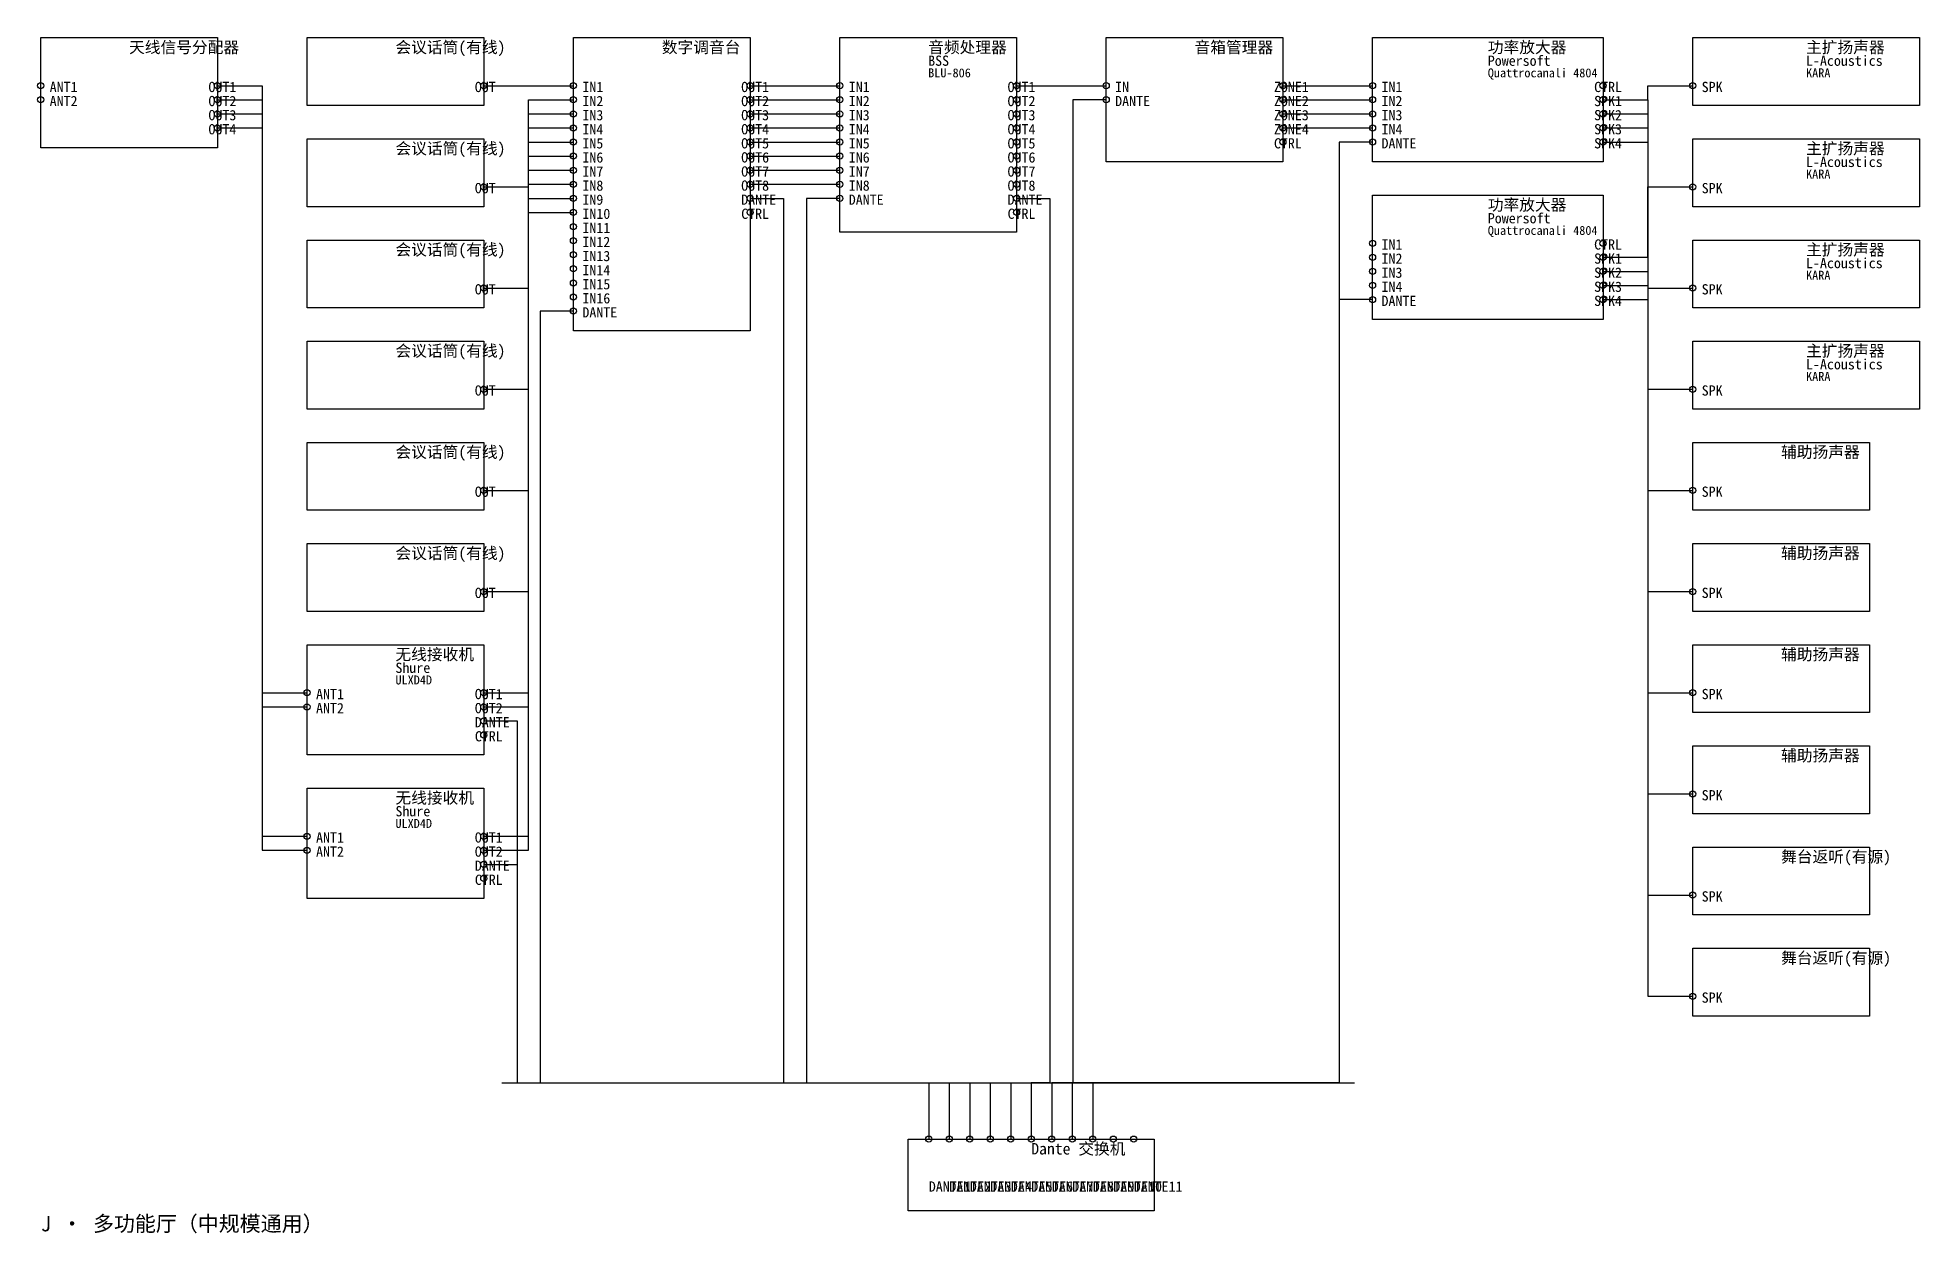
# Model space of a CAD drawing. Header units: metres. Extents: x 38 to 1507, y -974 to -40.
import ezdxf

# ---------------------------------------------------------------- set-up
doc = ezdxf.new("R2010")
doc.units = ezdxf.units.M
for name, color, linetype in [('DEVICES', 7, 'Continuous'), ('LABELS', 7, 'Continuous'), ('PORTS', 6, 'Continuous'), ('WIRES_ANALOG', 4, 'Continuous'), ('WIRES_DANTE', 5, 'Continuous'), ('WIRES_RF', 40, 'Continuous'), ('WIRES_SPEAKER', 1, 'Continuous')]:
    doc.layers.add(name, color=color, linetype=linetype)
doc.styles.add('CJK', font='simsun.ttc')

msp = doc.modelspace()

# ---------------------------------------------------------------- linework, layer by layer
at = {"layer": 'DEVICES', "color": 7, "lineweight": 25, "true_color": 0xb4b2a9}
for points in [[(40, -40), (178, -40), (178, -126), (40, -126), (40, -40)], [(248, -40), (386, -40), (386, -93), (248, -93), (248, -40)], [(456, -40), (594, -40), (594, -269), (456, -269), (456, -40)], [(664, -40), (802, -40), (802, -192), (664, -192), (664, -40)], [(872, -40), (1010, -40), (1010, -137), (872, -137), (872, -40)], [(1080, -40), (1260, -40), (1260, -137), (1080, -137), (1080, -40)], [(1330, -40), (1507, -40), (1507, -93), (1330, -93), (1330, -40)], [(248, -119), (386, -119), (386, -172), (248, -172), (248, -119)], [(1330, -119), (1507, -119), (1507, -172), (1330, -172), (1330, -119)], [(1080, -163), (1260, -163), (1260, -260), (1080, -260), (1080, -163)], [(248, -198), (386, -198), (386, -251), (248, -251), (248, -198)], [(1330, -198), (1507, -198), (1507, -251), (1330, -251), (1330, -198)], [(248, -277), (386, -277), (386, -330), (248, -330), (248, -277)], [(1330, -277), (1507, -277), (1507, -330), (1330, -330), (1330, -277)], [(248, -356), (386, -356), (386, -409), (248, -409), (248, -356)], [(1330, -356), (1468, -356), (1468, -409), (1330, -409), (1330, -356)], [(248, -435), (386, -435), (386, -488), (248, -488), (248, -435)], [(1330, -435), (1468, -435), (1468, -488), (1330, -488), (1330, -435)], [(248, -514), (386, -514), (386, -600), (248, -600), (248, -514)], [(1330, -514), (1468, -514), (1468, -567), (1330, -567), (1330, -514)], [(1330, -593), (1468, -593), (1468, -646), (1330, -646), (1330, -593)], [(248, -626), (386, -626), (386, -712), (248, -712), (248, -626)], [(1330, -672), (1468, -672), (1468, -725), (1330, -725), (1330, -672)], [(1330, -751), (1468, -751), (1468, -804), (1330, -804), (1330, -751)], [(717.5, -900), (909.5, -900), (909.5, -956), (717.5, -956), (717.5, -900)]]:
    msp.add_lwpolyline(points, dxfattribs=at)
at = {"layer": 'PORTS', "true_color": 0xe8923c}
for centre in [(40, -77.5), (40, -88.5), (178, -77.5), (178, -88.5), (178, -99.5), (178, -110.5), (248, -551.5), (248, -562.5), (248, -663.5), (248, -674.5)]:
    msp.add_circle(centre, 2.4, dxfattribs=at)
at = {"layer": 'PORTS', "true_color": 0x5dcaa5}
for centre in [(386, -77.5), (456, -77.5), (456, -88.5), (594, -77.5), (594, -88.5), (664, -77.5), (664, -88.5), (802, -77.5), (802, -88.5), (872, -77.5), (1010, -77.5), (1010, -88.5), (1080, -77.5), (1080, -88.5), (456, -99.5), (594, -99.5), (664, -99.5), (802, -99.5), (1010, -99.5), (1080, -99.5), (456, -110.5), (594, -110.5), (664, -110.5), (802, -110.5), (1010, -110.5), (1080, -110.5), (456, -121.5), (456, -132.5), (594, -121.5), (594, -132.5), (664, -121.5), (664, -132.5), (802, -121.5), (802, -132.5), (456, -143.5), (594, -143.5), (664, -143.5), (802, -143.5), (386, -156.5), (456, -154.5), (594, -154.5), (664, -154.5), (802, -154.5), (456, -165.5), (456, -176.5), (456, -187.5), (456, -198.5), (1080, -200.5), (456, -209.5), (456, -220.5), (1080, -211.5), (1080, -222.5), (386, -235.5), (456, -231.5), (1080, -233.5), (456, -242.5), (386, -314.5), (386, -393.5), (386, -472.5), (386, -551.5), (386, -562.5), (386, -663.5), (386, -674.5)]:
    msp.add_circle(centre, 2.4, dxfattribs=at)
at = {"layer": 'PORTS', "true_color": 0x378add}
for centre in [(872, -88.5), (1080, -121.5), (594, -165.5), (664, -165.5), (802, -165.5), (1080, -244.5), (456, -253.5), (386, -573.5), (386, -685.5), (733.5, -900), (749.5, -900), (765.5, -900), (781.5, -900), (797.5, -900), (813.5, -900), (829.5, -900), (845.5, -900), (861.5, -900), (877.5, -900), (893.5, -900)]:
    msp.add_circle(centre, 2.4, dxfattribs=at)
at = {"layer": 'PORTS', "true_color": 0xb07cd9}
for centre in [(1260, -77.5), (1010, -121.5), (594, -176.5), (802, -176.5), (1260, -200.5), (386, -584.5), (386, -696.5)]:
    msp.add_circle(centre, 2.4, dxfattribs=at)
at = {"layer": 'PORTS', "true_color": 0xe8655a}
for centre in [(1260, -88.5), (1330, -77.5), (1260, -99.5), (1260, -110.5), (1260, -121.5), (1330, -156.5), (1260, -211.5), (1260, -222.5), (1260, -233.5), (1330, -235.5), (1260, -244.5), (1330, -314.5), (1330, -393.5), (1330, -472.5), (1330, -551.5), (1330, -630.5), (1330, -709.5), (1330, -788.5)]:
    msp.add_circle(centre, 2.4, dxfattribs=at)
at = {"layer": 'WIRES_ANALOG', "linetype": 'CONTINUOUS', "true_color": 0x5dcaa5}
for points in [[(386, -77.5), (396, -77.5), (421, -77.5), (421, -77.5), (446, -77.5), (456, -77.5)], [(594, -77.5), (604, -77.5), (629, -77.5), (629, -77.5), (654, -77.5), (664, -77.5)], [(802, -77.5), (812, -77.5), (837, -77.5), (837, -77.5), (862, -77.5), (872, -77.5)], [(1010, -77.5), (1020, -77.5), (1045, -77.5), (1045, -77.5), (1070, -77.5), (1080, -77.5)], [(386, -156.5), (396, -156.5), (421, -156.5), (421, -88.5), (446, -88.5), (456, -88.5)], [(386, -235.5), (396, -235.5), (421, -235.5), (421, -99.5), (446, -99.5), (456, -99.5)], [(594, -88.5), (604, -88.5), (629, -88.5), (629, -88.5), (654, -88.5), (664, -88.5)], [(594, -99.5), (604, -99.5), (629, -99.5), (629, -99.5), (654, -99.5), (664, -99.5)], [(1010, -88.5), (1020, -88.5), (1045, -88.5), (1045, -88.5), (1070, -88.5), (1080, -88.5)], [(1010, -99.5), (1020, -99.5), (1045, -99.5), (1045, -99.5), (1070, -99.5), (1080, -99.5)], [(386, -314.5), (396, -314.5), (421, -314.5), (421, -110.5), (446, -110.5), (456, -110.5)], [(594, -110.5), (604, -110.5), (629, -110.5), (629, -110.5), (654, -110.5), (664, -110.5)], [(1010, -110.5), (1020, -110.5), (1045, -110.5), (1045, -110.5), (1070, -110.5), (1080, -110.5)], [(386, -393.5), (396, -393.5), (421, -393.5), (421, -121.5), (446, -121.5), (456, -121.5)], [(594, -121.5), (604, -121.5), (629, -121.5), (629, -121.5), (654, -121.5), (664, -121.5)], [(386, -472.5), (396, -472.5), (421, -472.5), (421, -132.5), (446, -132.5), (456, -132.5)], [(386, -551.5), (396, -551.5), (421, -551.5), (421, -143.5), (446, -143.5), (456, -143.5)], [(594, -132.5), (604, -132.5), (629, -132.5), (629, -132.5), (654, -132.5), (664, -132.5)], [(594, -143.5), (604, -143.5), (629, -143.5), (629, -143.5), (654, -143.5), (664, -143.5)], [(386, -562.5), (396, -562.5), (421, -562.5), (421, -154.5), (446, -154.5), (456, -154.5)], [(594, -154.5), (604, -154.5), (629, -154.5), (629, -154.5), (654, -154.5), (664, -154.5)], [(386, -663.5), (396, -663.5), (421, -663.5), (421, -165.5), (446, -165.5), (456, -165.5)], [(386, -674.5), (396, -674.5), (421, -674.5), (421, -176.5), (446, -176.5), (456, -176.5)]]:
    msp.add_lwpolyline(points, dxfattribs=at)
at = {"layer": 'WIRES_DANTE', "linetype": 'CONTINUOUS', "true_color": 0x378add}
for points in [[(872, -88.5), (862, -88.5), (846, -88.5), (846, -856), (829.5, -856), (829.5, -900)], [(1080, -121.5), (1070, -121.5), (1054, -121.5), (1054, -856), (845.5, -856), (845.5, -900)], [(594, -165.5), (604, -165.5), (620, -165.5), (620, -856), (781.5, -856), (781.5, -900)], [(664, -165.5), (654, -165.5), (638, -165.5), (638, -856), (797.5, -856), (797.5, -900)], [(802, -165.5), (812, -165.5), (828, -165.5), (828, -856), (813.5, -856), (813.5, -900)], [(1080, -244.5), (1070, -244.5), (1054, -244.5), (1054, -856), (861.5, -856), (861.5, -900)], [(456, -253.5), (446, -253.5), (430, -253.5), (430, -856), (765.5, -856), (765.5, -900)], [(386, -573.5), (396, -573.5), (412, -573.5), (412, -856), (733.5, -856), (733.5, -900)], [(386, -685.5), (396, -685.5), (412, -685.5), (412, -856), (749.5, -856), (749.5, -900)], [(400, -856), (1066, -856)]]:
    msp.add_lwpolyline(points, dxfattribs=at)
at = {"layer": 'WIRES_RF', "linetype": 'CONTINUOUS', "true_color": 0xe8923c}
for points in [[(178, -77.5), (188, -77.5), (213, -77.5), (213, -551.5), (238, -551.5), (248, -551.5)], [(178, -88.5), (188, -88.5), (213, -88.5), (213, -562.5), (238, -562.5), (248, -562.5)], [(178, -99.5), (188, -99.5), (213, -99.5), (213, -663.5), (238, -663.5), (248, -663.5)], [(178, -110.5), (188, -110.5), (213, -110.5), (213, -674.5), (238, -674.5), (248, -674.5)]]:
    msp.add_lwpolyline(points, dxfattribs=at)
at = {"layer": 'WIRES_SPEAKER', "linetype": 'CONTINUOUS', "true_color": 0xe8655a}
for points in [[(1260, -88.5), (1270, -88.5), (1295, -88.5), (1295, -77.5), (1320, -77.5), (1330, -77.5)], [(1260, -88.5), (1270, -88.5), (1295, -88.5), (1295, -709.5), (1320, -709.5), (1330, -709.5)], [(1260, -99.5), (1270, -99.5), (1295, -99.5), (1295, -235.5), (1320, -235.5), (1330, -235.5)], [(1260, -110.5), (1270, -110.5), (1295, -110.5), (1295, -393.5), (1320, -393.5), (1330, -393.5)], [(1260, -121.5), (1270, -121.5), (1295, -121.5), (1295, -551.5), (1320, -551.5), (1330, -551.5)], [(1260, -211.5), (1270, -211.5), (1295, -211.5), (1295, -156.5), (1320, -156.5), (1330, -156.5)], [(1260, -211.5), (1270, -211.5), (1295, -211.5), (1295, -788.5), (1320, -788.5), (1330, -788.5)], [(1260, -222.5), (1270, -222.5), (1295, -222.5), (1295, -314.5), (1320, -314.5), (1330, -314.5)], [(1260, -233.5), (1270, -233.5), (1295, -233.5), (1295, -472.5), (1320, -472.5), (1330, -472.5)], [(1260, -244.5), (1270, -244.5), (1295, -244.5), (1295, -630.5), (1320, -630.5), (1330, -630.5)]]:
    msp.add_lwpolyline(points, dxfattribs=at)

# ---------------------------------------------------------------- texts
at = {"layer": 'LABELS', "true_color": 0xf1efe8, "style": 'CJK'}
for s, height, p in [('天线信号分配器', 9, (109, -52)), ('会议话筒(有线)', 9, (317, -52)), ('数字调音台', 9, (525, -52)), ('音频处理器', 9, (733, -52)), ('音箱管理器', 9, (941, -52)), ('功率放大器', 9, (1170, -52)), ('主扩扬声器', 9, (1418.5, -52)), ('会议话筒(有线)', 9, (317, -131)), ('主扩扬声器', 9, (1418.5, -131)), ('功率放大器', 9, (1170, -175)), ('会议话筒(有线)', 9, (317, -210)), ('主扩扬声器', 9, (1418.5, -210)), ('会议话筒(有线)', 9, (317, -289)), ('主扩扬声器', 9, (1418.5, -289)), ('会议话筒(有线)', 9, (317, -368)), ('辅助扬声器', 9, (1399, -368)), ('会议话筒(有线)', 9, (317, -447)), ('辅助扬声器', 9, (1399, -447)), ('无线接收机', 9, (317, -526)), ('辅助扬声器', 9, (1399, -526)), ('辅助扬声器', 9, (1399, -605)), ('无线接收机', 9, (317, -638)), ('舞台返听(有源)', 9, (1399, -684)), ('舞台返听(有源)', 9, (1399, -763)), ('Dante 交换机', 9, (813.5, -912)), ('J · 多功能厅（中规模通用）', 12, (40, -972))]:
    msp.add_text(s, height=height, dxfattribs=at).set_placement(p)
at = {"layer": 'LABELS', "true_color": 0xc4c2b8, "style": 'CJK'}
for s, p in [('BSS', (733, -62)), ('Powersoft', (1170, -62)), ('L-Acoustics', (1418.5, -62)), ('L-Acoustics', (1418.5, -141)), ('Powersoft', (1170, -185)), ('L-Acoustics', (1418.5, -220)), ('L-Acoustics', (1418.5, -299)), ('Shure', (317, -536)), ('Shure', (317, -648))]:
    msp.add_text(s, height=8, dxfattribs=at).set_placement(p)
at = {"layer": 'LABELS', "true_color": 0x9a978d, "style": 'CJK'}
for s, p in [('BLU-806', (733, -71)), ('Quattrocanali 4804', (1170, -71)), ('KARA', (1418.5, -71)), ('KARA', (1418.5, -150)), ('Quattrocanali 4804', (1170, -194)), ('KARA', (1418.5, -229)), ('KARA', (1418.5, -308)), ('ULXD4D', (317, -545)), ('ULXD4D', (317, -657))]:
    msp.add_text(s, height=7, dxfattribs=at).set_placement(p)
at = {"layer": 'LABELS', "true_color": 0xf5f5ec, "style": 'CJK'}
for s, p in [('ANT1', (47, -82.5)), ('ANT2', (47, -93.5)), ('OUT1', (171, -82.5)), ('OUT2', (171, -93.5)), ('OUT', (379, -82.5)), ('IN1', (463, -82.5)), ('IN2', (463, -93.5)), ('OUT1', (587, -82.5)), ('OUT2', (587, -93.5)), ('IN1', (671, -82.5)), ('IN2', (671, -93.5)), ('OUT1', (795, -82.5)), ('OUT2', (795, -93.5)), ('DANTE', (879, -93.5)), ('IN', (879, -82.5)), ('ZONE1', (1003, -82.5)), ('ZONE2', (1003, -93.5)), ('IN1', (1087, -82.5)), ('IN2', (1087, -93.5)), ('CTRL', (1253, -82.5)), ('SPK1', (1253, -93.5)), ('SPK', (1337, -82.5)), ('OUT3', (171, -104.5)), ('IN3', (463, -104.5)), ('OUT3', (587, -104.5)), ('IN3', (671, -104.5)), ('OUT3', (795, -104.5)), ('ZONE3', (1003, -104.5)), ('IN3', (1087, -104.5)), ('SPK2', (1253, -104.5)), ('OUT4', (171, -115.5)), ('IN4', (463, -115.5)), ('OUT4', (587, -115.5)), ('IN4', (671, -115.5)), ('OUT4', (795, -115.5)), ('ZONE4', (1003, -115.5)), ('IN4', (1087, -115.5)), ('SPK3', (1253, -115.5)), ('IN5', (463, -126.5)), ('IN6', (463, -137.5)), ('OUT5', (587, -126.5)), ('OUT6', (587, -137.5)), ('IN5', (671, -126.5)), ('IN6', (671, -137.5)), ('OUT5', (795, -126.5)), ('OUT6', (795, -137.5)), ('CTRL', (1003, -126.5)), ('DANTE', (1087, -126.5)), ('SPK4', (1253, -126.5)), ('IN7', (463, -148.5)), ('OUT7', (587, -148.5)), ('IN7', (671, -148.5)), ('OUT7', (795, -148.5)), ('OUT', (379, -161.5)), ('IN8', (463, -159.5)), ('OUT8', (587, -159.5)), ('IN8', (671, -159.5)), ('OUT8', (795, -159.5)), ('SPK', (1337, -161.5)), ('IN9', (463, -170.5)), ('IN10', (463, -181.5)), ('CTRL', (587, -181.5)), ('DANTE', (587, -170.5)), ('DANTE', (671, -170.5)), ('CTRL', (795, -181.5)), ('DANTE', (795, -170.5)), ('IN11', (463, -192.5)), ('IN12', (463, -203.5)), ('IN1', (1087, -205.5)), ('CTRL', (1253, -205.5)), ('IN13', (463, -214.5)), ('IN14', (463, -225.5)), ('IN2', (1087, -216.5)), ('IN3', (1087, -227.5)), ('SPK1', (1253, -216.5)), ('SPK2', (1253, -227.5)), ('OUT', (379, -240.5)), ('IN15', (463, -236.5)), ('IN4', (1087, -238.5)), ('SPK3', (1253, -238.5)), ('SPK', (1337, -240.5)), ('IN16', (463, -247.5)), ('DANTE', (1087, -249.5)), ('SPK4', (1253, -249.5)), ('DANTE', (463, -258.5)), ('OUT', (379, -319.5)), ('SPK', (1337, -319.5)), ('OUT', (379, -398.5)), ('SPK', (1337, -398.5)), ('OUT', (379, -477.5)), ('SPK', (1337, -477.5)), ('ANT1', (255, -556.5)), ('OUT1', (379, -556.5)), ('SPK', (1337, -556.5)), ('ANT2', (255, -567.5)), ('OUT2', (379, -567.5)), ('DANTE', (379, -578.5)), ('CTRL', (379, -589.5)), ('SPK', (1337, -635.5)), ('ANT1', (255, -668.5)), ('OUT1', (379, -668.5)), ('ANT2', (255, -679.5)), ('OUT2', (379, -679.5)), ('DANTE', (379, -690.5)), ('CTRL', (379, -701.5)), ('SPK', (1337, -714.5)), ('SPK', (1337, -793.5)), ('DANTE1', (733.5, -941)), ('DANTE2', (749.5, -941)), ('DANTE3', (765.5, -941)), ('DANTE4', (781.5, -941)), ('DANTE5', (797.5, -941)), ('DANTE6', (813.5, -941)), ('DANTE7', (829.5, -941)), ('DANTE8', (845.5, -941)), ('DANTE9', (861.5, -941)), ('DANTE10', (877.5, -941)), ('DANTE11', (893.5, -941))]:
    msp.add_text(s, height=8, dxfattribs=at).set_placement(p)

doc.saveas('drawing.dxf')
